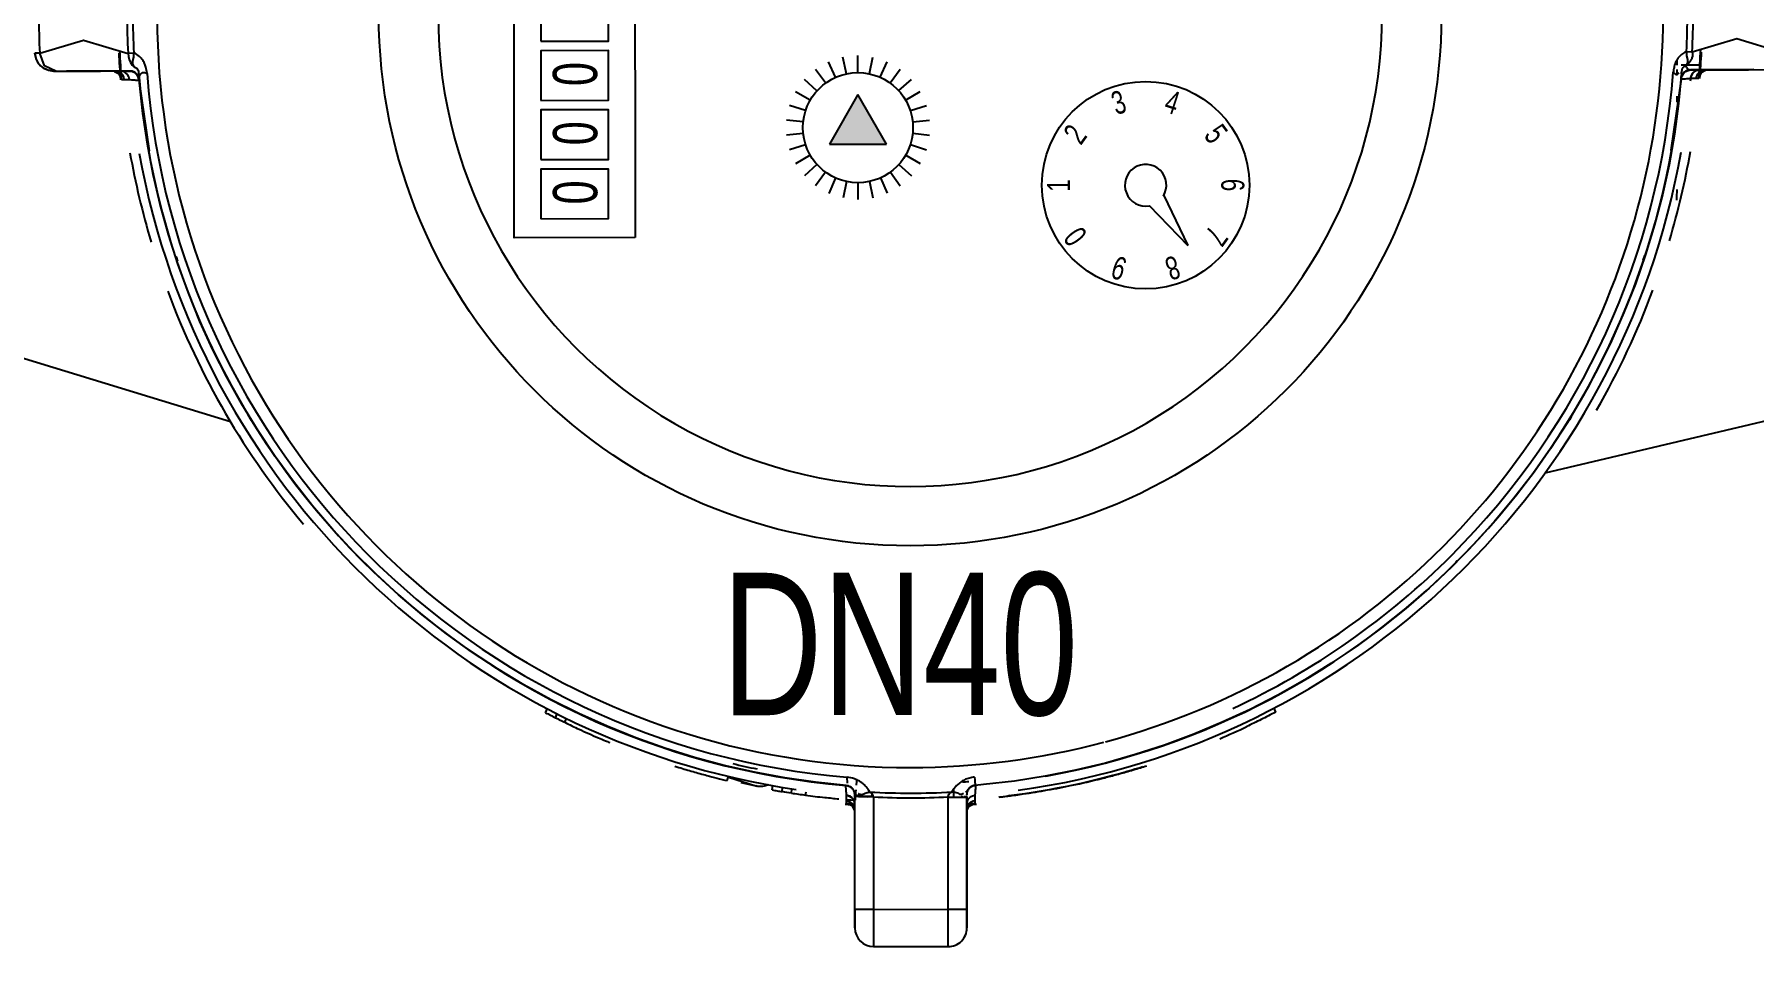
# Model space of a CAD drawing. Header units: millimetres. Extents: x 1218 to 72853, y -34712 to 16286.
# Drawn here: x 32007.5 to 32150.5, y 6660.6 to 6736.5 of the extents above; entities that cross this region are included whole.
import ezdxf

# ---------------------------------------------------------------- set-up
doc = ezdxf.new("R2010")
doc.units = ezdxf.units.MM
doc.set_wipeout_variables(frame=1)
doc.styles.get("Standard").update_dxf_attribs({"font": 'arial.ttf'})

# ---------------------------------------------------------------- blocks, each defined once
blk = doc.blocks.new('*U594')
blk.add_line((0, -0.7), (0, 0.7))
blk = doc.blocks.new('*U595')
at = {"linetype": 'ByBlock', "lineweight": -2, "transparency": 16777216}
for p, rotation in [((-6.5, -4.58), 23.99999999999999), ((-5.45, -4.24), 12.00000000000002), ((-3.25, -4.24), 348), ((-2.2, -4.58), 336.0000000000001), ((-8.28, -5.87), 48.00000000000002), ((-7.46, -5.13), 36.00000000000001), ((-1.24, -5.13), 324.0000000000001), ((-0.42, -5.87), 312), ((-8.93, -6.77), 60.00000000000001), ((0.23, -6.77), 300.0000000000001), ((-9.38, -7.78), 72), ((0.68, -7.78), 288.0000000000001), ((-9.61, -8.86), 84.00000000000003), ((-9.61, -9.96), 96), ((0.91, -8.86), 276.0000000000001), ((0.91, -9.96), 264), ((-9.38, -11.05), 108), ((0.68, -11.05), 252.0000000000001), ((-8.93, -12.06), 120), ((-8.28, -12.95), 132), ((-0.42, -12.95), 228), ((0.23, -12.06), 240), ((-7.46, -13.69), 144), ((-6.5, -14.24), 156), ((-5.45, -14.58), 168.0000000000001), ((-4.35, -14.7), 180), ((-3.25, -14.58), 192), ((-2.2, -14.24), 204), ((-1.24, -13.69), 216)]:
    blk.add_blockref('*U594', p, dxfattribs=dict(at, rotation=rotation))
blk.add_blockref('*U594', (-4.35, -4.12), dxfattribs=at)
blk = doc.blocks.new('DONGHO-D40 PPR')
at = {"color": 8}
blk.add_wipeout([(3.17, -77.56), (-3.04, -77.56), (-4.13, -77.11), (-4.59, -76.01), (-4.6, -66.23), (-6.13, -65.25), (-14.08, -63.91), (-17.1, -63.27), (-19.04, -62.71), (-25.12, -60.53), (-30.42, -58.31), (-32.61, -56.43), (-35.99, -54.34), (-40.18, -51.32), (-43.74, -48.32), (-46.79, -45.37), (-48.66, -43.36), (-50.47, -42.42), (-56.56, -33.86), (-95.36, -22.03), (-97.33, -21.88), (-98.96, -22.93), (-99.58, -24.75), (-99.59, -26.06), (-100.61, -27.09), (-101.51, -30.94), (-104.26, -35.72), (-126.07, -35.19), (-128.51, -30.97), (-128.52, -21.33), (-164.67, -21.31), (-164.69, 21.11), (-128.56, 21.15), (-128.57, 30.75), (-125.82, 35.53), (-104.33, 35.55), (-101.57, 30.78), (-95.4, 21.86), (-55.45, 34.25), (-51.23, 40.29), (-46.86, 44.14), (-41.18, 50.52), (-35.85, 54.43), (-27.48, 59.1), (-22.27, 61.25), (-18.69, 62.82), (-11.82, 64.46), (-8.7, 64.96), (-5.52, 65.69), (-4.56, 71.9), (-3.51, 72.79), (3.4, 72.79), (4.44, 71.93), (5.42, 65.7), (13.55, 64.12), (19.59, 62.54), (25.26, 60.48), (39.78, 51.63), (45, 47.15), (50.47, 42.42), (54.24, 37.47), (121.1, 21.87), (123.69, 22.83), (124.8, 25.01), (124.8, 26.08), (125.82, 27.11), (126.72, 30.96), (129.47, 35.74), (150.96, 35.76), (153.72, 30.99), (153.73, 21.35), (189.89, 21.5), (189.91, -21.1), (153.77, -21.09), (153.78, -30.73), (151.03, -35.51), (129.54, -35.53), (126.78, -30.76), (126.77, -26.18), (125.96, -26.99), (124.85, -25.88), (124.78, -24.45), (124.06, -22.94), (122.9, -22.14), (121.6, -21.94), (121.01, -22.04), (52.84, -38.15), (50.18, -41.59), (47.02, -45.13), (43.87, -48.2), (40.64, -50.95), (37.2, -53.52), (34.05, -55.57), (30.43, -58.05), (24.03, -60.58), (17.61, -63.13), (10.43, -64.71), (5.16, -65.5), (4.72, -75.79), (4.26, -77.1)], dxfattribs=at)
h = blk.add_hatch(color=256)
h.dxf.hatch_style = 1
h.paths.add_polyline_path([(-1.96, -10.79), (-4.34, -6.66), (-6.72, -10.79)])
for p, q in [((-65.08, -3.22), (-64.6, -3.2)), ((63.8, -3.84), (63.79, -4.22)), ((65.77, -4.22), (64.16, -4.22)), ((64.6, -3.09), (65.09, -3.11)), ((-66.23, -4.71), (-70.19, -4.71)), ((-66.15, -4.71), (-70.19, -4.71)), ((-63.29, -11.36), (-64.16, -5.45)), ((64.16, -5.38), (63.3, -11.31)), ((64.16, -5.38), (63.31, -11.28)), ((64.19, -4.86), (64.13, -4.94)), ((70.2, -4.59), (66.16, -4.6)), ((70.2, -4.59), (66.23, -4.6)), ((-60.95, -20.52), (-61.08, -20.13)), ((-61.07, -20.18), (-60.96, -20.52)), ((61.11, -20.05), (60.98, -20.44)), ((61.1, -20.08), (60.98, -20.45)), ((-54.81, -33.78), (-54.97, -33.51)), ((55.02, -33.44), (54.85, -33.71)), ((55.01, -33.47), (54.86, -33.72)), ((45.5, -45.45), (45.39, -45.56)), ((45.51, -45.46), (45.42, -45.55)), ((-30.33, -58.1), (-30.17, -57.72)), ((-29.51, -58.52), (-29.37, -58.16)), ((-28.73, -58.9), (-28.6, -58.59)), ((30.43, -58.05), (30.27, -57.67)), ((-15.21, -63.75), (-15.1, -63.42)), ((-15.11, -63.45), (-12.76, -64.21)), ((-14.08, -63.91), (-12.84, -64.19)), ((-12.84, -64.19), (-12.84, -64.16)), ((-11.47, -64.53), (-11.43, -64.14)), ((-10.65, -64.67), (-10.62, -64.29)), ((-5.2, -63.97), (-5.25, -63.47)), ((-9.87, -64.79), (-9.84, -64.45)), ((-8.7, -64.96), (-8.66, -64.68)), ((-4.59, -74.46), (-4.6, -65.15)), ((-3.53, -65.12), (-3.96, -65.11)), ((-3.06, -65.11), (-3.52, -65.12)), ((-3.17, -65.15), (-3.17, -64.7)), ((-3.05, -65.15), (-3.04, -74.46)), ((3.16, -74.45), (3.16, -65.14)), ((3.16, -65.14), (4.71, -65.14)), ((3.63, -65.14), (3.65, -64.44)), ((4.26, -65.08), (4.42, -65.07)), ((4.5, -65.07), (4.7, -65.03)), ((4.72, -74.45), (4.71, -65.03)), ((4.71, -65.14), (4.72, -74.45)), ((8.21, -65.02), (8.19, -64.94)), ((-4.59, -74.46), (-4.59, -76.01)), ((-3.04, -74.46), (-4.59, -74.46)), ((-3.04, -74.46), (3.16, -74.45)), ((-3.04, -74.46), (-3.04, -77.56)), ((3.17, -77.56), (3.16, -74.45)), ((3.16, -74.45), (4.72, -74.45)), ((4.72, -76), (4.72, -74.45)), ((-3.04, -77.56), (3.17, -77.56))]:
    blk.add_line(p, q, dxfattribs=at)
for p, q in [((-4.34, -6.66), (-6.72, -10.79)), ((-1.96, -10.79), (-4.34, -6.66)), ((-6.72, -10.79), (-1.96, -10.79)), ((21.11, -15.06), (23.12, -19.22)), ((19.89, -15.91), (23.12, -19.22)), ((-95.32, -22.04), (-56.56, -33.86)), ((52.84, -38.15), (121.04, -22.02))]:
    blk.add_line(p, q)
for points in [[(-22.87, -18.57), (-32.94, -18.58), (-32.96, 9.34), (-22.9, 9.34)], [(-30.74, -2.23), (-25.1, -2.22), (-25.11, 1.91), (-30.74, 1.9)], [(-30.73, -7.15), (-25.1, -7.14), (-25.1, -3.01), (-30.74, -3.02)], [(-30.73, -12.07), (-25.09, -12.07), (-25.1, -7.94), (-30.73, -7.94)], [(-30.72, -17), (-25.09, -16.99), (-25.09, -12.86), (-30.73, -12.86)]]:
    blk.add_lwpolyline(points, close=True)
at = {"color": 8, "flags": 128}
for points in [[(-72.42, -3.23), (-68.79, -2.13), (-65.08, -3.24)], [(65.08, -3.12), (68.79, -2.01), (72.43, -3.1)], [(-72.83, -3.23), (-72.79, -3.51), (-72.71, -3.75), (-72.61, -3.96), (-72.36, -4.28), (-72.11, -4.47), (-71.69, -4.65), (-71.29, -4.71)], [(-71.29, -4.71), (-71.75, -4.63), (-72.18, -4.43), (-72.51, -4.11), (-72.73, -3.7), (-72.83, -3.23)], [(-71.08, -4.71), (-72.02, -4.28), (-72.42, -3.23)], [(-65.08, -3.22), (-65.05, -3.5), (-64.98, -3.76), (-64.87, -4), (-64.73, -4.21), (-64.55, -4.39)], [(-64.55, -4.39), (-64.69, -4.14), (-64.68, -3.87), (-64.6, -3.55), (-64.6, -3.2)], [(64.6, -3.09), (64.61, -3.45), (64.68, -3.76), (64.7, -4.03), (64.56, -4.28)], [(-71.08, -4.71), (-69.81, -4.71), (-68.59, -4.71), (-67.38, -4.71), (-66.17, -4.7), (-64.92, -4.7)], [(-66.2, -4.74), (-65.87, -4.91), (-65.62, -5.42)], [(-65.72, -4.71), (-65.81, -4.71), (-65.9, -4.71), (-65.98, -4.71), (-66.07, -4.71), (-66.15, -4.71)], [(-65.91, -4.77), (-65.98, -4.74), (-66.15, -4.72)], [(-65.71, -4.72), (-65.67, -4.72), (-65.56, -4.72), (-65.39, -4.72), (-65.17, -4.72), (-64.92, -4.72)], [(-64.96, -5.41), (-65.02, -5.19), (-65.13, -4.99), (-65.28, -4.85), (-65.48, -4.76), (-65.71, -4.72)], [(-65.62, -5.42), (-65.57, -5.42), (-65.52, -5.42), (-65.47, -5.42), (-65.42, -5.42)], [(-65.42, -5.42), (-65.32, -5.42), (-65.23, -5.42), (-65.14, -5.42), (-65.04, -5.42), (-64.95, -5.42)], [(-64.16, -5.41), (-64.2, -5.19), (-64.32, -4.99), (-64.48, -4.84), (-64.69, -4.74), (-64.91, -4.72)], [(-5.31, -64.16), (-7.87, -63.89), (-10.42, -63.53), (-12.95, -63.06), (-15.46, -62.49), (-17.95, -61.82), (-20.41, -61.05), (-22.83, -60.19), (-25.22, -59.23), (-27.57, -58.17), (-29.87, -57.02), (-32.13, -55.78), (-34.34, -54.45), (-36.49, -53.04), (-38.58, -51.54), (-40.61, -49.95), (-42.57, -48.29), (-44.47, -46.55), (-46.3, -44.73), (-48.05, -42.84), (-49.72, -40.89), (-51.32, -38.87), (-52.83, -36.78), (-54.26, -34.64), (-55.6, -32.44), (-56.85, -30.19), (-58.02, -27.9), (-59.09, -25.55), (-60.06, -23.17), (-60.94, -20.75), (-61.72, -18.3), (-62.4, -15.81), (-62.98, -13.31), (-63.47, -10.78), (-63.85, -8.23), (-64.12, -5.67), (-64.18, -4.96)], [(64.19, -4.86), (63.95, -7.42), (63.6, -9.97), (63.15, -12.51), (62.6, -15.02), (61.95, -17.51), (61.2, -19.98), (60.35, -22.41), (59.4, -24.8), (58.37, -27.16), (57.23, -29.47), (56.01, -31.74), (54.69, -33.95), (53.29, -36.11), (51.81, -38.21), (50.24, -40.25), (48.59, -42.23), (46.86, -44.14), (45.06, -45.98), (43.18, -47.74), (41.24, -49.43), (39.23, -51.04), (37.16, -52.57), (35.02, -54.01), (32.84, -55.37), (30.6, -56.64), (28.31, -57.82), (25.97, -58.9), (23.6, -59.89), (21.18, -60.79), (18.73, -61.59), (16.26, -62.29), (13.75, -62.89), (11.23, -63.39), (8.68, -63.79), (6.12, -64.08), (5.42, -64.15)], [(63.98, -4.87), (63.76, -5.03), (63.5, -4.81)], [(64.17, -5.25), (64.45, -4.78), (64.92, -4.61)], [(64.93, -4.6), (66.09, -4.6), (67.28, -4.6), (68.5, -4.6), (69.77, -4.6), (71.09, -4.59)], [(64.96, -5.31), (65.05, -5.31), (65.15, -5.31), (65.24, -5.31), (65.33, -5.31), (65.43, -5.31)], [(64.98, -5.25), (65.01, -5.12), (65.16, -4.85)], [(65.43, -5.31), (65.46, -5.31), (65.48, -5.31), (65.51, -5.31), (65.54, -5.31), (65.57, -5.31), (65.6, -5.31), (65.63, -5.31)], [(65.63, -5.31), (65.88, -4.8), (66.2, -4.63)], [(66.16, -4.6), (66.08, -4.6), (65.99, -4.6), (65.9, -4.6), (65.82, -4.6), (65.73, -4.6)], [(5.36, -63.46), (5.38, -63.69), (5.4, -63.88), (5.41, -64.02), (5.42, -64.11)], [(-5.31, -64.96), (-5.31, -65.05), (-5.31, -65.15), (-5.31, -65.24), (-5.31, -65.33), (-5.31, -65.43)], [(-5.31, -65.43), (-5.31, -65.46), (-5.31, -65.48), (-5.31, -65.51), (-5.31, -65.54), (-5.31, -65.57), (-5.31, -65.6), (-5.31, -65.63)], [(-4.62, -66.22), (-4.8, -65.88), (-5.31, -65.63)], [(-5.25, -64.98), (-5.12, -65.01), (-4.85, -65.16)], [(-4.59, -64.93), (-4.6, -64.84), (-4.61, -64.77), (-4.62, -64.7), (-4.65, -64.63), (-4.67, -64.57)], [(-3.06, -65.07), (-4.15, -65.03), (-4.59, -64.93)], [(-3.96, -65.11), (-4.3, -65.1), (-4.51, -65.08), (-4.59, -65.04)], [(3.17, -65.07), (3.19, -64.99), (3.23, -64.91), (3.29, -64.83), (3.37, -64.76), (3.47, -64.69)], [(4.78, -64.56), (4.75, -64.63), (4.73, -64.69), (4.72, -64.77), (4.71, -64.84), (4.7, -64.92)], [(4.74, -66.2), (4.91, -65.87), (5.42, -65.62)], [(5.41, -65.43), (5.24, -65.46), (5.08, -65.53), (4.95, -65.63), (4.84, -65.76), (4.77, -65.91)], [(5.42, -65.42), (5.42, -65.32), (5.42, -65.23), (5.42, -65.14), (5.42, -65.04), (5.42, -64.95)], [(5.42, -65.62), (5.42, -65.57), (5.42, -65.52), (5.42, -65.47), (5.42, -65.42)], [(-4.61, -66.15), (-4.63, -65.99), (-4.66, -65.92)], [(-4.59, -76.01), (-4.59, -76.01), (-4.59, -76.01), (-4.59, -76), (-4.59, -75.99), (-4.59, -75.98), (-4.59, -75.97), (-4.59, -75.95), (-4.59, -75.93), (-4.59, -75.91), (-4.59, -75.89), (-4.59, -75.86), (-4.59, -75.84), (-4.59, -75.81), (-4.59, -75.78), (-4.59, -75.74), (-4.59, -75.71), (-4.59, -75.67), (-4.59, -75.63), (-4.59, -75.59), (-4.59, -75.54), (-4.59, -75.5), (-4.59, -75.45), (-4.59, -75.4), (-4.59, -75.35), (-4.59, -75.3), (-4.59, -75.25), (-4.59, -75.19), (-4.59, -75.14), (-4.59, -75.08), (-4.59, -75.02), (-4.59, -74.97), (-4.59, -74.91), (-4.59, -74.85), (-4.59, -74.79), (-4.59, -74.73), (-4.59, -74.66), (-4.59, -74.6), (-4.59, -74.54), (-4.59, -74.48), (-4.59, -74.46)], [(4.72, -74.45), (4.72, -74.52), (4.72, -74.58), (4.72, -74.64), (4.72, -74.7), (4.72, -74.76), (4.72, -74.82), (4.72, -74.88), (4.72, -74.94), (4.72, -75), (4.72, -75.06), (4.72, -75.11), (4.72, -75.17), (4.72, -75.22), (4.72, -75.28), (4.72, -75.33), (4.72, -75.38), (4.72, -75.43), (4.72, -75.48), (4.72, -75.52), (4.72, -75.57), (4.72, -75.61), (4.72, -75.65), (4.72, -75.69), (4.72, -75.72), (4.72, -75.76), (4.72, -75.79), (4.72, -75.82), (4.72, -75.85), (4.72, -75.88), (4.72, -75.9), (4.72, -75.92), (4.72, -75.94), (4.72, -75.96), (4.72, -75.97), (4.72, -75.98), (4.72, -75.99), (4.72, -76), (4.72, -76), (4.72, -76)]]:
    blk.add_lwpolyline(points, dxfattribs=at)
for centre, radius in [((0, 0), 44.21), ((-4.34, -9.42), 4.58), ((19.6, -14.21), 8.63)]:
    blk.add_circle(centre, radius)
for centre, radius, start, end in [((0, 0), 62.66, 315.0481, 135.0481), ((0, 0), 62.66, 135.0481, 270.0481), ((0, 0), 39.28, 180.0483, 0.0483), ((19.6, -14.21), 1.73, 328.4296, 279.6269), ((0, 0), 62.66, 285.0481, 315.0481), ((0, 0), 62.66, 270.0481, 284.9152)]:
    blk.add_arc(centre, radius, start, end)
at = {"color": 8}
for centre, radius, start, end in [((0, 0), 72.5, 177.5491, 182.5472), ((0, 0), 65.16, 177.2616, 182.8346), ((0, 0), 64.68, 177.2616, 182.8347), ((0, 0), 64.68, 357.2616, 2.8347), ((0, 0), 65.16, 357.2616, 2.8346), ((0, 0), 65.93, 182.7994, 184.7281), ((0, 0), 65.85, 182.6432, 184.7226), ((0, 0), 65.85, 355.3737, 357.453), ((0, 0), 65.93, 355.3517, 357.2813), ((0, 0), 64.37, 184.4233, 265.2679), ((0, 0), 63.68, 184.4234, 265.2679), ((0, 0), 63.68, 315.0481, 355.6729), ((0, 0), 65.18, 355.1279, 355.3261), ((0, 0), 64.37, 280.1028, 350.1504), ((0, 0), 65.93, 343.3988, 350.0481), ((0, 0), 65.93, 190.0481, 196.6971), ((0, 0), 65.18, 190.2247, 261.6472), ((0, 0), 65.18, 277.9251, 349.8715), ((0, 0), 65.93, 200.441, 220.0481), ((0, 0), 65.93, 330.0481, 339.6349), ((0, 0), 63.68, 294.9382, 315.0481), ((0, 0), 65.54, 245.1466, 246.6886), ((0, 0), 65.54, 293.1565, 295.2994), ((0, 0), 65.54, 252.6122, 252.9298), ((0, 0), 65.54, 255.045, 256.5769), ((0, 0), 65.54, 281.862, 284.0745), ((0, 0), 65.54, 262.3734, 263.781), ((0, 0), 65.93, 265.2873, 265.7286), ((0, 0), 65.85, 265.3737, 265.8108), ((0, 0), 64.79, 267.0247, 273.0715), ((0, 0), 65.18, 267.3169, 272.7793), ((0, 0), 65.85, 274.1014, 274.7226), ((0, 0), 65.93, 274.1758, 274.8071), ((-3.04, -76.01), 1.55, 180.0481, 270.0481), ((3.17, -76.01), 1.55, 270.0481, 0.0481)]:
    blk.add_arc(centre, radius, start, end, dxfattribs=at)
at = {"color": 8, "extrusion": (0, 0, -1)}
for centre, major_axis, ratio, start_param, end_param in [((-66.19, -5.48), (0.001, -0.776), 0.999402, 3.493573, 4.630615), ((0, 0), (63.75, 15.22), 1, 1.513559, 1.679533), ((0, 0), (63.95, 14.34), 1, 1.491324, 1.519387), ((0, 0), (63.95, 14.34), 1, 1.556897, 1.570804), ((-0.44, 88.18), (0.49, -153.71), 0.645673, 0.100139, 0.108036)]:
    blk.add_ellipse(centre, major_axis=major_axis, ratio=ratio, start_param=start_param, end_param=end_param, dxfattribs=at)
at = {"color": 8}
for points in [[(-72.43, -3.22), (-72.53, -3.22), (-72.71, -3.23), (-72.8, -3.23), (-72.82, -3.23)], [(-65.92, -4.76), (-65.92, -4.75), (-65.95, -4.75), (-66.05, -4.72), (-66.16, -4.71), (-66.23, -4.71)], [(-64.18, -4.96), (-64.18, -5), (-64.16, -5.04), (-64.1, -5.05), (-64.01, -4.93), (-63.88, -4.81), (-63.71, -4.83), (-63.57, -4.88), (-63.49, -4.91)], [(-64.18, -4.96), (-64.14, -5.58), (-64.07, -6.27), (-64.11, -5.88), (-64.15, -5.42)], [(63.79, -4.59), (63.79, -4.74), (63.79, -4.89), (63.79, -5.04)], [(64.56, -4.3), (64.57, -4.34), (64.61, -4.41), (64.67, -4.49), (64.74, -4.55), (64.82, -4.6), (64.89, -4.61), (64.92, -4.61)], [(65.93, -4.65), (65.93, -4.64), (65.97, -4.64), (66.09, -4.61), (66.16, -4.6)], [(63.79, -6.79), (63.79, -6.96), (63.79, -7.13), (63.79, -7.3)], [(63.8, -14.56), (63.79, -14.86), (63.78, -15.15), (63.77, -15.45)], [(-30.33, -58.1), (-30.19, -58.17), (-29.92, -58.31), (-29.65, -58.45), (-29.51, -58.52)], [(-29.51, -58.52), (-29.38, -58.58), (-29.12, -58.71), (-28.86, -58.84), (-28.73, -58.9)], [(30.43, -58.05), (30.02, -58.26), (29.22, -58.67), (28.41, -59.06), (28.01, -59.25)], [(-28.73, -58.9), (-28.53, -59), (-28.14, -59.19), (-27.74, -59.38), (-27.55, -59.47)], [(-19.24, -62.65), (-19.04, -62.71), (-18.65, -62.83), (-18.26, -62.94), (-18.06, -63)], [(-14.74, -62.33), (-14.08, -62.5), (-13.41, -62.64), (-12.74, -62.78)], [(-18.06, -63), (-17.87, -63.06), (-17.49, -63.16), (-17.1, -63.27), (-16.91, -63.32)], [(-4.46, -64.13), (-4.45, -63.99), (-4.44, -63.84), (-4.43, -63.69)], [(4.35, -63.86), (4.53, -63.85), (4.71, -63.83), (4.89, -63.82)], [(11.44, -64.53), (11.78, -64.47), (12.46, -64.35), (13.13, -64.21), (13.47, -64.14)], [(15.94, -63.57), (16.28, -63.49), (16.96, -63.31), (17.64, -63.12), (17.97, -63.03)], [(-11.47, -64.53), (-11.33, -64.55), (-11.06, -64.6), (-10.79, -64.64), (-10.65, -64.67)], [(-9.87, -64.79), (-9.68, -64.82), (-9.29, -64.88), (-8.89, -64.93), (-8.7, -64.96)], [(-5.24, -65.33), (-5.01, -65.35), (-4.78, -65.36), (-4.55, -65.38)], [(-4.6, -65.19), (-4.6, -65.11), (-4.6, -65.02), (-4.6, -64.93)], [(-4.55, -65.38), (-4.53, -65.1), (-4.51, -64.81), (-4.49, -64.53)], [(-3.05, -65.11), (-3.06, -65.03), (-3.13, -64.88), (-3.28, -64.75), (-3.36, -64.7)], [(4.71, -64.92), (4.71, -64.94), (4.71, -64.95), (4.71, -64.97)], [(7.37, -65.12), (7.51, -65.11), (7.78, -65.07), (8.06, -65.04), (8.19, -65.02)], [(8.19, -65.02), (8.39, -65), (8.8, -64.95), (9.21, -64.89), (9.41, -64.86)], [(9.41, -64.86), (9.75, -64.81), (10.43, -64.71), (11.1, -64.59), (11.44, -64.53)], [(4.71, -66.15), (4.72, -66.08), (4.75, -65.96), (4.76, -65.92), (4.76, -65.92)], [(4.76, -65.92), (4.75, -65.92), (4.75, -65.95), (4.73, -66.02), (4.72, -66.06)]]:
    blk.add_open_spline(points, degree=3, dxfattribs=at)
for points, knots in [([(-63.49, -4.91), (-63.51, -4.73), (-63.57, -4.43), (-63.7, -4.06), (-63.88, -3.75), (-64.16, -3.44), (-64.42, -3.27), (-64.6, -3.2)], [0, 0, 0, 0, 0.2, 0.35, 0.5, 0.7, 1, 1, 1, 1]), ([(64.6, -3.09), (64.48, -3.14), (64.26, -3.27), (64, -3.5), (63.81, -3.77), (63.66, -4.06), (63.56, -4.4), (63.52, -4.67), (63.5, -4.81)], [0, 0, 0, 0, 0.2, 0.4, 0.55, 0.7, 0.85, 1, 1, 1, 1]), ([(64.56, -4.28), (64.65, -4.21), (64.79, -4.08), (64.98, -3.84), (65.1, -3.6), (65.15, -3.34), (65.12, -3.18), (65.09, -3.11)], [-1, -1, -1, -1, -0.75, -0.5625, -0.375, -0.1875, 0, 0, 0, 0]), ([(-71.28, -4.71), (-71.28, -4.71), (-71.26, -4.71), (-71.16, -4.71), (-71.08, -4.71)], [0.0003102, 0.0003102, 0.0003102, 0.0003102, 0.4, 1, 1, 1, 1]), ([(-64.95, -5.42), (-64.94, -5.42), (-64.84, -5.43), (-64.53, -5.45), (-64.29, -5.47), (-64.17, -5.48)], [0, 0, 0, 0, 0.4, 0.7, 1, 1, 1, 1]), ([(-64.92, -4.72), (-64.84, -4.72), (-64.69, -4.75), (-64.47, -4.85), (-64.29, -5.1), (-64.21, -5.35), (-64.17, -5.47)], [0, 0, 0, 0, 0.2, 0.4, 0.7, 1, 1, 1, 1]), ([(-64.15, -5.37), (-64.17, -5.27), (-64.23, -5.09), (-64.4, -4.89), (-64.62, -4.75), (-64.79, -4.71), (-64.89, -4.71)], [0, 0, 0, 0, 0.25, 0.5, 0.708333, 1, 1, 1, 1]), ([(-64.55, -4.4), (-64.49, -4.4), (-64.38, -4.43), (-64.24, -4.62), (-64.19, -4.85), (-64.19, -4.96)], [0, 0, 0, 0, 0.3, 0.7, 1, 1, 1, 1]), ([(64.16, -5.31), (64.16, -5.27), (64.18, -5.14), (64.24, -5), (64.34, -4.86), (64.46, -4.75), (64.65, -4.63), (64.83, -4.6), (64.93, -4.6)], [0, 0, 0, 0, 0.1, 0.325, 0.40625, 0.55, 0.7625, 1, 1, 1, 1]), ([(64.19, -4.86), (64.18, -4.97), (64.17, -5.13), (64.16, -5.27), (64.16, -5.31), (64.16, -5.31)], [0, 0, 0, 0, 0.4, 0.7, 1, 1, 1, 1]), ([(64.18, -5.38), (64.34, -5.36), (64.74, -5.33), (64.95, -5.31), (64.96, -5.31)], [0, 0, 0, 0, 0.4, 1, 1, 1, 1]), ([(64.2, -4.85), (64.2, -4.76), (64.23, -4.56), (64.36, -4.34), (64.48, -4.29), (64.56, -4.3)], [0, 0, 0, 0, 0.25, 0.6, 1, 1, 1, 1]), ([(65.73, -4.6), (65.72, -4.6), (65.63, -4.6), (65.33, -4.6), (65.07, -4.6), (64.93, -4.6)], [0, 0, 0, 0, 0.4, 0.7, 1, 1, 1, 1]), ([(64.97, -5.3), (64.97, -5.28), (64.98, -5.11), (65.19, -4.79), (65.42, -4.65), (65.62, -4.61), (65.72, -4.61)], [0, 0, 0, 0, 0.375, 0.5625, 0.75, 1, 1, 1, 1]), ([(65.43, -5.31), (65.44, -5.19), (65.51, -4.99), (65.73, -4.72), (65.88, -4.67), (65.93, -4.65)], [0, 0, 0, 0, 0.25, 0.5, 1, 1, 1, 1]), ([(66.23, -4.6), (66.14, -4.61), (65.99, -4.62), (65.93, -4.64), (65.93, -4.65)], [0.0000075, 0.0000075, 0.0000075, 0.0000075, 0.5, 1, 1, 1, 1]), ([(-25.94, -60.19), (-25.74, -60.27), (-25.43, -60.4), (-25.12, -60.53), (-25, -60.58)], [0, 0, 0, 0, 0.5, 0.7911219, 0.7911219, 0.7911219, 0.7911219]), ([(17.97, -63.03), (18.37, -62.91), (18.95, -62.74), (19.52, -62.56), (19.7, -62.51)], [0, 0, 0, 0, 0.5, 0.7301063, 0.7301063, 0.7301063, 0.7301063]), ([(-11.78, -64.08), (-11.8, -64.1), (-11.89, -64.14), (-12.05, -64.19), (-12.26, -64.23), (-12.49, -64.24), (-12.67, -64.23), (-12.78, -64.21), (-12.84, -64.19)], [0.4605602, 0.4605602, 0.4605602, 0.4605602, 0.5, 0.5875, 0.7, 0.8, 0.9, 1, 1, 1, 1]), ([(-5.38, -64.18), (-5.36, -64.34), (-5.33, -64.74), (-5.31, -64.95), (-5.31, -64.96)], [0, 0, 0, 0, 0.4, 1, 1, 1, 1]), ([(-4.6, -64.93), (-4.6, -64.83), (-4.64, -64.64), (-4.77, -64.42), (-4.98, -64.24), (-5.18, -64.17), (-5.31, -64.16)], [0, 0, 0, 0, 0.25, 0.5, 0.708333, 1, 1, 1, 1]), ([(-5.31, -64.16), (-5.22, -64.16), (-5.03, -64.21), (-4.81, -64.37), (-4.72, -64.51), (-4.69, -64.57)], [0, 0, 0, 0, 0.4, 0.8, 1, 1, 1, 1]), ([(-3.36, -64.7), (-3.45, -64.54), (-3.59, -64.33), (-3.82, -64.09), (-4.01, -63.94), (-4.27, -63.76), (-4.7, -63.56), (-5.05, -63.48), (-5.25, -63.47)], [0, 0, 0, 0, 0.2, 0.3, 0.4, 0.5, 0.7, 1, 1, 1, 1]), ([(5.36, -63.46), (5.22, -63.47), (4.94, -63.52), (4.55, -63.66), (4.21, -63.86), (3.93, -64.09), (3.68, -64.36), (3.54, -64.58), (3.47, -64.69)], [0, 0, 0, 0, 0.2, 0.4, 0.55, 0.7, 0.85, 1, 1, 1, 1]), ([(5.37, -64.15), (5.27, -64.17), (5.09, -64.23), (4.89, -64.4), (4.75, -64.62), (4.71, -64.79), (4.71, -64.89)], [0, 0, 0, 0, 0.25, 0.5, 0.708333, 1, 1, 1, 1]), ([(5.44, -64.16), (5.33, -64.15), (5.13, -64.2), (4.9, -64.37), (4.74, -64.65), (4.71, -64.83), (4.71, -64.89)], [0, 0, 0, 0, 0.3, 0.55, 0.775, 1, 1, 1, 1]), ([(4.8, -64.56), (4.82, -64.51), (4.89, -64.41), (5.09, -64.22), (5.28, -64.16), (5.42, -64.15)], [0, 0, 0, 0, 0.2, 0.4, 1, 1, 1, 1]), ([(5.42, -64.95), (5.42, -64.94), (5.43, -64.84), (5.45, -64.53), (5.47, -64.29), (5.48, -64.17)], [0, 0, 0, 0, 0.4, 0.7, 1, 1, 1, 1]), ([(-7.1, -65.15), (-6.9, -65.17), (-6.52, -65.21), (-6.13, -65.25), (-5.94, -65.27)], [0, 0, 0, 0, 0.5, 0.9857332, 0.9857332, 0.9857332, 0.9857332]), ([(-5.31, -65.43), (-5.19, -65.44), (-4.99, -65.51), (-4.72, -65.73), (-4.67, -65.88), (-4.65, -65.93)], [0, 0, 0, 0, 0.25, 0.5, 1, 1, 1, 1]), ([(-4.61, -65.72), (-4.61, -65.63), (-4.65, -65.43), (-4.78, -65.2), (-5.11, -64.98), (-5.28, -64.97), (-5.3, -64.97)], [0, 0, 0, 0, 0.21875, 0.4375, 0.625, 1, 1, 1, 1]), ([(-4.67, -64.57), (-4.65, -64.6), (-4.61, -64.65), (-4.56, -64.7), (-4.55, -64.71)], [0, 0, 0, 0, 0.15, 0.2, 0.2, 0.2, 0.2]), ([(-4.33, -64.81), (-4.31, -64.82), (-4.22, -64.85), (-4.03, -64.93), (-3.84, -64.84), (-3.64, -64.76), (-3.46, -64.72), (-3.37, -64.7)], [0.4, 0.4, 0.4, 0.4, 0.45, 0.6, 0.725, 0.85, 1, 1, 1, 1]), ([(3.47, -64.69), (3.57, -64.68), (3.75, -64.7), (3.94, -64.75), (4.1, -64.93), (4.3, -64.86), (4.41, -64.82), (4.44, -64.8)], [0, 0, 0, 0, 0.125, 0.25, 0.375, 0.525, 0.6, 0.6, 0.6, 0.6]), ([(4.66, -64.7), (4.66, -64.69), (4.72, -64.65), (4.76, -64.6), (4.78, -64.56)], [0.8, 0.8, 0.8, 0.8, 0.825, 1, 1, 1, 1]), ([(4.72, -65.71), (4.72, -65.6), (4.78, -65.36), (4.99, -65.08), (5.26, -64.98), (5.41, -64.96)], [0, 0, 0, 0, 0.3, 0.6, 1, 1, 1, 1]), ([(-4.6, -66.23), (-4.61, -66.14), (-4.62, -65.99), (-4.64, -65.93), (-4.65, -65.93)], [0.0000075, 0.0000075, 0.0000075, 0.0000075, 0.5, 1, 1, 1, 1])]:
    blk.add_open_spline(points, degree=3, knots=knots, dxfattribs=at)
at = {"rotation": 0.0481234868694073}
blk.add_blockref('*U595', (0, 0), dxfattribs=at)
at = {"width": 0.7}
for s, height, rotation, p in [('0', 3.69, 90.0481, (-26.04, -5.96)), ('3', 1.92, 18.0481, (17.15, -8.39)), ('4', 1.92, 342.0481, (21.03, -8.06)), ('0', 3.69, 90.0481, (-26.03, -10.89)), ('2', 1.92, 54.0481, (14.2, -10.95)), ('5', 1.92, 306.0481, (24.38, -10.07)), ('0', 3.69, 90.0481, (-26.03, -15.81)), ('1', 1.92, 90.0481, (13.31, -14.75)), ('6', 1.92, 270.0481, (25.89, -13.67)), ('0', 1.92, 126.0481, (14.83, -18.34)), ('7', 1.92, 234.0481, (25.01, -17.47)), ('9', 1.92, 162.0481, (18.17, -20.36)), ('8', 1.92, 198.0481, (22.06, -20.02))]:
    blk.add_text(s, height=height, rotation=rotation, dxfattribs=at).set_placement(p)
at = {"color": 8, "width": 0.7}
blk.add_text('DN40', height=11.855, rotation=0.0481, dxfattribs=at).set_placement((-15.66, -58.31))
at = {"flags": 1}
for p in [(-101.54, -0.14), (126.75, 0.16)]:
    blk.add_attdef('AMC', p, '', height=0.5, dxfattribs=at)

msp = doc.modelspace()

# ---------------------------------------------------------------- block references
msp.add_blockref('DONGHO-D40 PPR', (32080.35, 6738.13))

doc.saveas('drawing.dxf')
